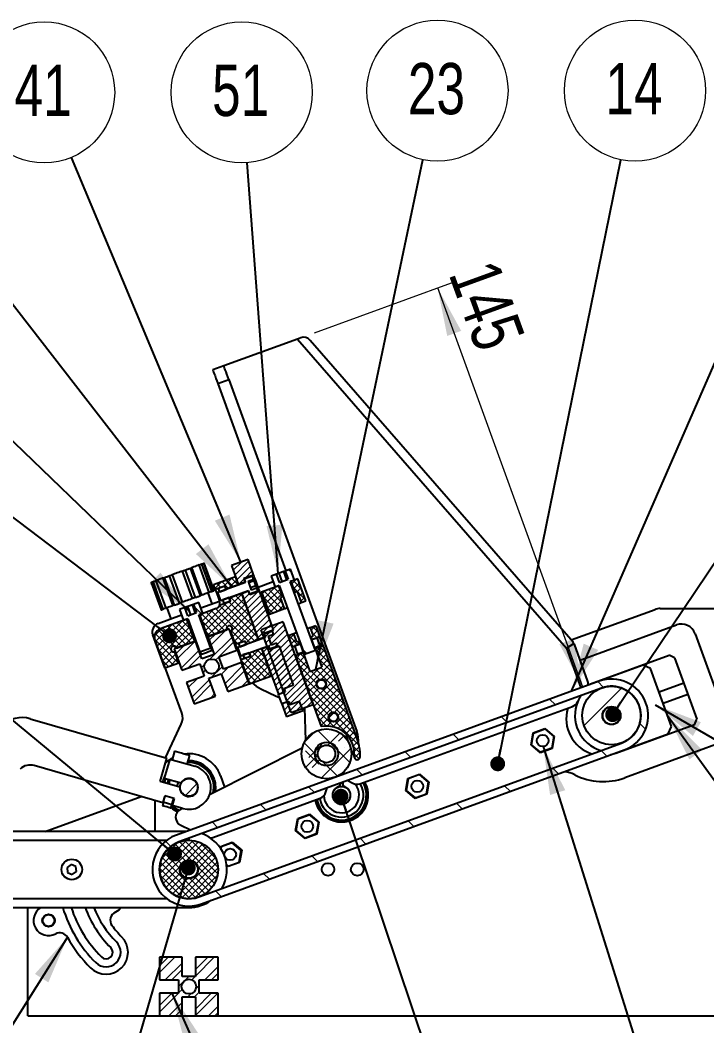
# Model space of a CAD drawing. Header units: millimetres. Extents: x 2 to 418, y 2 to 295.
# Drawn here: x 172.8 to 219.7, y 38.1 to 106.8 of the extents above; entities that cross this region are included whole.
import ezdxf

# ---------------------------------------------------------------- set-up
doc = ezdxf.new("R2010")
doc.units = ezdxf.units.MM
doc.styles.add('SLDTEXTSTYLE0', font='TXT', dxfattribs={"width": 0.75})
doc.dimstyles.new('SLDDIMSTYLE0', dxfattribs={"dimtxt": 0.18, "dimasz": 1.016, "dimexe": 0, "dimexo": 0.0625, "dimgap": 0, "dimtad": 0, "dimtih": 1, "dimtoh": 1, "dimdec": 0, "dimrnd": 1e-09, "dimzin": 0, "dimdsep": 46, "dimtxsty": 'Standard', "dimblk1": 'DOT', "dimblk2": 'DOT', "dimsah": 1, "dimcen": 0.09, "dimadec": 0, "dimazin": 0, "dimtfac": 1.016, "dimtdec": 0, "dimtofl": 0, "dimtmove": 0, "dimatfit": 3, "dimldrblk": 'DOT', "dimfxl": 1, "dimfrac": 2, "dimtolj": 1, "dimtzin": 0, "dimarcsym": 0})
doc.dimstyles.new('SLDDIMSTYLE1', dxfattribs={"dimtxt": 0.18, "dimasz": 3.302, "dimexe": 0, "dimexo": 0.0625, "dimgap": 0, "dimtad": 0, "dimtih": 1, "dimtoh": 1, "dimdec": 0, "dimrnd": 1e-09, "dimzin": 0, "dimdsep": 46, "dimtxsty": 'Standard', "dimsah": 1, "dimcen": 0.09, "dimadec": 0, "dimazin": 0, "dimtfac": 3.302, "dimtdec": 0, "dimtofl": 0, "dimtmove": 0, "dimatfit": 3, "dimfxl": 1, "dimfrac": 2, "dimtolj": 1, "dimtzin": 0, "dimarcsym": 0})
doc.dimstyles.new('SLDDIMSTYLE2', dxfattribs={"dimtxt": 3.5, "dimasz": 3.302, "dimexe": 0, "dimexo": 0.0625, "dimgap": 0.875, "dimtad": 1, "dimlfac": 5, "dimrnd": 1e-09, "dimzin": 12, "dimdsep": 46, "dimtxsty": 'SLDTEXTSTYLE0', "dimsah": 1, "dimcen": 0.09, "dimadec": 0, "dimazin": 3, "dimtfac": 1, "dimtofl": 0, "dimtmove": 0, "dimatfit": 3, "dimfxl": 1, "dimfrac": 2, "dimtolj": 1, "dimtzin": 12, "dimarcsym": 0})

# ---------------------------------------------------------------- blocks, each defined once
blk = doc.blocks.new('_D_6')
at = {"color": 7, "linetype": 'Continuous', "lineweight": 18}
for p, q in [((192.897, 85.466), (202.254, 88.872)), ((211.233, 61.279), (201.314, 88.53))]:
    blk.add_line(p, q, dxfattribs=at)
for points in [[(201.314, 88.53), (201.966, 85.253), (202.921, 85.601)], [(211.233, 61.279), (210.581, 64.555), (209.626, 64.208)]]:
    blk.add_solid(points, dxfattribs=at)
at = {"color": 7, "linetype": 'Continuous', "lineweight": 18, "insert": (205.331, 90.686), "char_height": 3.5, "attachment_point": 1, "rotation": 290, "style": 'SLDTEXTSTYLE0'}
blk.add_mtext('145', dxfattribs=at)
blk = doc.blocks.new('_Dot')
at = {"color": 0, "linetype": 'ByBlock', "lineweight": -2}
blk.add_line((-0.5, 0), (-1, 0), dxfattribs=at)
at = {"color": 0, "linetype": 'ByBlock', "const_width": 0.5}
blk.add_lwpolyline([(-0.25, 0, 1), (0.25, 0, 1)], format="xyb", close=True, dxfattribs=at)
blk = doc.blocks.new('SW_NOTE_57')
at = {"color": 0, "linetype": 'Continuous', "lineweight": 0}
blk.add_circle((0.963, 4.72), 4.817, dxfattribs=at)
at = {"color": 0, "linetype": 'Continuous', "lineweight": 0, "insert": (0.893, 6.608), "char_height": 3.5, "attachment_point": 2, "style": 'SLDTEXTSTYLE0'}
blk.add_mtext('14', dxfattribs=at)
blk = doc.blocks.new('SW_NOTE_60')
at = {"color": 0, "linetype": 'Continuous', "lineweight": 0}
blk.add_circle((0.991, 4.714), 4.817, dxfattribs=at)
at = {"color": 0, "linetype": 'Continuous', "lineweight": 0, "insert": (0.92, 6.602), "char_height": 3.5, "attachment_point": 2, "style": 'SLDTEXTSTYLE0'}
blk.add_mtext('23', dxfattribs=at)
blk = doc.blocks.new('SW_NOTE_61')
at = {"color": 0, "linetype": 'Continuous', "lineweight": 0}
blk.add_circle((-0.363, 4.804), 4.817, dxfattribs=at)
at = {"color": 0, "linetype": 'Continuous', "lineweight": 0, "insert": (-0.434, 6.691), "char_height": 3.5, "attachment_point": 2, "style": 'SLDTEXTSTYLE0'}
blk.add_mtext('51', dxfattribs=at)
blk = doc.blocks.new('SW_NOTE_65')
at = {"color": 0, "linetype": 'Continuous', "lineweight": 0}
blk.add_circle((-1.861, 4.443), 4.817, dxfattribs=at)
at = {"color": 0, "linetype": 'Continuous', "lineweight": 0, "insert": (-1.931, 6.331), "char_height": 3.5, "attachment_point": 2, "style": 'SLDTEXTSTYLE0'}
blk.add_mtext('41', dxfattribs=at)

msp = doc.modelspace()

# ---------------------------------------------------------------- hatches: boundary and pattern name
at = {"linetype": 'Continuous', "lineweight": 18}
h = msp.add_hatch(dxfattribs=at)
h.set_pattern_fill('ANSI31', scale=0.1, style=0)
h.paths.add_polyline_path([(188.361297, 69.981022), (187.233666, 69.570598), (187.695393, 68.302013), (188.16524, 68.473023), (188.079735, 68.707946), (188.73752, 68.94736)], flags=0)
h = msp.add_hatch(dxfattribs=at)
h.set_pattern_fill('ANSI37', scale=0.1, style=0)
h.paths.add_polyline_path([(186.774426, 68.200927), (186.85651, 67.975401), (187.702234, 68.283219), (187.507282, 68.818844), (186.003774, 68.271611), (186.116641, 67.961513)], flags=0)
h = msp.add_hatch(dxfattribs=at)
h.set_pattern_fill('ANSI31', style=0)
h.paths.add_polyline_path([(186.302955, 67.741998), (186.508168, 67.178182), (188.387553, 67.862222), (188.469638, 67.636696), (189.033453, 67.841908), (188.960587, 68.042106), (188.58471, 67.905298), (188.361061, 68.51977), (188.736938, 68.656578), (188.664071, 68.856776), (188.100256, 68.651564), (188.182341, 68.426038)], flags=0)
h = msp.add_hatch(dxfattribs=at)
h.set_pattern_fill('ANSI31', angle=90, style=0)
h.paths.add_polyline_path([(192.207816, 63.506125), (192.95957, 63.779741), (191.249469, 68.478204), (191.531377, 68.58081), (191.257761, 69.332564), (190.899885, 69.202308), (191.105098, 68.638492), (190.505279, 68.420176), (190.300067, 68.983992), (189.942191, 68.853736), (190.215808, 68.101982), (190.497715, 68.204588)], flags=0)
h = msp.add_hatch(dxfattribs=at)
h.set_pattern_fill('ANSI31', angle=90, style=0)
h.paths.add_polyline_path([(186.866771, 67.94721), (186.784686, 68.172736), (186.352428, 68.015407), (186.434512, 67.789881)], flags=0)
h = msp.add_hatch(dxfattribs=at)
h.set_pattern_fill('ANSI37', scale=0.1, style=0)
h.paths.add_polyline_path([(190.743141, 67.442573), (190.469525, 68.194327), (189.276115, 67.759962), (189.823347, 66.256453), (190.857009, 66.632676), (190.583393, 67.38443)], flags=0)
h = msp.add_hatch(dxfattribs=at)
h.set_pattern_fill('ANSI37', scale=0.1, style=0)
h.paths.add_polyline_path([(192.304136, 67.159387), (191.756903, 68.662895), (191.27766, 68.488464), (191.551276, 67.73671), (191.711024, 67.794854), (191.98464, 67.0431)], flags=0)
h = msp.add_hatch(dxfattribs=at)
h.set_pattern_fill('ANSI37', scale=0.1, style=0)
edge = h.paths.add_edge_path(flags=0)
edge.add_line((187.166643, 65.076656), (187.484721, 64.202742))
edge.add_line((187.484721, 64.202742), (188.142506, 64.442156))
edge.add_line((188.142506, 64.442156), (188.224591, 64.21663))
edge.add_line((188.224591, 64.21663), (189.070314, 64.524448))
edge.add_line((189.070314, 64.524448), (187.927967, 67.663022))
edge.add_line((187.927967, 67.663022), (187.082244, 67.355204))
edge.add_line((187.082244, 67.355204), (187.164329, 67.129677))
edge.add_line((187.164329, 67.129677), (186.407995, 66.854395))
edge.add_arc((186.038321, 67.007172), 0.4, 290, 337.5458498, ccw=False)
edge.add_line((186.175129, 66.631295), (185.038101, 66.217451))
edge.add_line((185.038101, 66.217451), (185.585333, 64.713943))
edge.add_line((185.585333, 64.713943), (186.9103, 65.196191))
edge.add_arc((187.098239, 65.264595), 0.2, -70, 200, ccw=False)
h = msp.add_hatch(dxfattribs=at)
h.set_pattern_fill('ANSI31', angle=90, style=0)
h.paths.add_polyline_path([(186.639725, 67.226065), (186.721809, 67.000539), (187.154068, 67.157868), (187.071983, 67.383394)], flags=0)
h = msp.add_hatch(dxfattribs=at)
h.set_pattern_fill('ANSI31', scale=0.1, style=0)
h.paths.add_polyline_path([(187.934807, 67.644228), (189.063474, 64.543242), (189.53332, 64.714252), (189.447815, 64.949175), (190.1056, 65.188589), (189.147944, 67.819729), (188.490159, 67.580315), (188.404654, 67.815238)], flags=0)
h = msp.add_hatch(dxfattribs=at)
h.set_pattern_fill('ANSI31', angle=90, style=0)
h.paths.add_polyline_path([(185.060211, 63.671471), (185.811965, 63.945087), (184.991117, 66.20035), (185.273024, 66.302956), (184.999408, 67.05471), (184.636124, 66.922485), (184.841336, 66.358669), (184.252335, 66.144291), (184.047123, 66.708106), (183.683839, 66.575882), (183.957455, 65.824128), (184.239363, 65.926734)], flags=0)
h = msp.add_hatch(dxfattribs=at)
h.set_pattern_fill('ANSI37', scale=0.1, style=0)
edge = h.paths.add_edge_path(flags=0)
edge.add_line((183.625107, 62.936301), (183.351491, 63.688055))
edge.add_arc((183.283087, 63.875993), 0.2, 20, 290, ccw=False)
edge.add_line((183.471025, 63.944397), (184.73961, 64.406124))
edge.add_line((184.73961, 64.406124), (184.192378, 65.909633))
edge.add_line((184.192378, 65.909633), (182.359977, 65.242693))
edge.add_arc((182.565189, 64.678878), 0.6, 110, 200)
edge.add_line((182.001374, 64.473666), (182.685414, 62.59428))
edge.add_line((182.685414, 62.59428), (183.625107, 62.936301))
h = msp.add_hatch(dxfattribs=at)
h.set_pattern_fill('ANSI32', scale=0.1, style=0)
h.paths.add_polyline_path([(186.135881, 60.657615), (185.691255, 61.879215), (186.536979, 62.187033), (186.981605, 60.965433), (188.438128, 61.495564), (187.907997, 62.952087), (186.686397, 62.507461), (186.378579, 63.353185), (187.600179, 63.797811), (187.070048, 65.254334), (185.613524, 64.724203), (186.05815, 63.502603), (185.212427, 63.194785), (184.767801, 64.416385), (183.311277, 63.886254), (183.841409, 62.42973), (185.063009, 62.874356), (185.370827, 62.028633), (184.149227, 61.584007), (184.679358, 60.127483)], flags=0)
edge = h.paths.add_edge_path(flags=0)
edge.add_arc((185.874703, 62.690909), 0.5, 0, 360)
h = msp.add_hatch(dxfattribs=at)
h.set_pattern_fill('ANSI31', scale=0.1, style=0)
h.paths.add_polyline_path([(189.259392, 65.174485), (191.311512, 59.536329), (192.815021, 60.083561), (190.7629, 65.721717)], flags=0)
h = msp.add_hatch(dxfattribs=at)
h.set_pattern_fill('ANSI37', scale=0.1, style=0)
h.paths.add_polyline_path([(193.257921, 64.714311), (192.984305, 65.466065), (192.608428, 65.329257), (192.81364, 64.765441), (192.653892, 64.707298), (192.722296, 64.519359)], flags=0)
h = msp.add_hatch(dxfattribs=at)
h.set_pattern_fill('ANSI31', style=0)
h.paths.add_polyline_path([(187.671036, 63.983227), (187.876248, 63.419412), (189.755633, 64.103452), (189.837718, 63.877926), (190.401534, 64.083138), (190.328668, 64.283336), (189.952791, 64.146528), (189.729141, 64.761), (190.105018, 64.897808), (190.032152, 65.098006), (189.468336, 64.892794), (189.550421, 64.667268)], flags=0)
h = msp.add_hatch(dxfattribs=at)
h.set_pattern_fill('ANSI37', scale=0.1, style=0)
h.paths.add_polyline_path([(191.686009, 64.355017), (191.480797, 64.918832), (191.10492, 64.782024), (191.378536, 64.03027), (191.914161, 64.225222), (191.845757, 64.41316)], flags=0)
h = msp.add_hatch(dxfattribs=at)
h.set_pattern_fill('ANSI31', style=0)
h.paths.add_polyline_path([(192.899318, 63.945283), (193.282985, 64.084926), (193.077773, 64.648742), (192.694106, 64.509098)], flags=0)
h = msp.add_hatch(dxfattribs=at)
h.set_pattern_fill('ANSI31', angle=90, style=0)
h.paths.add_polyline_path([(188.234852, 64.188439), (188.152055, 64.41592), (187.719797, 64.258591), (187.802593, 64.03111)], flags=0)
h = msp.add_hatch(dxfattribs=at)
h.set_pattern_fill('ANSI37', scale=0.1, style=0)
h.paths.add_polyline_path([(187.874624, 63.131493), (188.466319, 61.505824), (189.969827, 62.053057), (189.296048, 63.904251), (188.450324, 63.596433), (188.532409, 63.370907)], flags=0)
h = msp.add_hatch(dxfattribs=at)
h.set_pattern_fill('ANSI31', scale=0.1, style=0)
h.paths.add_polyline_path([(189.858239, 63.821544), (189.772734, 64.056467), (189.302888, 63.885457), (190.431555, 60.784472), (190.901401, 60.955482), (190.815896, 61.190405), (191.473681, 61.429819), (190.516024, 64.060958)], flags=0)
h = msp.add_hatch(dxfattribs=at)
h.set_pattern_fill('ANSI31', style=0)
h.paths.add_polyline_path([(191.942352, 64.235482), (191.558684, 64.095839), (191.763896, 63.532023), (192.147564, 63.671667)], flags=0)
h = msp.add_hatch(dxfattribs=at)
h.set_pattern_fill('ANSI37', scale=0.1, style=0)
edge = h.paths.add_edge_path(flags=0)
edge.add_arc((195.812791, 56.517642), 0.2, 174.62306647, 354.62306647)
edge.add_arc((193.722032, 56.714427), 2.3, 354.62306647, 380)
edge.add_line((195.883325, 57.501074), (193.483655, 64.094113))
edge.add_line((193.483655, 64.094113), (192.94803, 63.899162))
edge.add_line((192.94803, 63.899162), (193.406337, 62.639974))
edge.add_line((193.406337, 62.639974), (192.598201, 62.345837))
edge.add_line((192.598201, 62.345837), (192.139894, 63.605025))
edge.add_line((192.139894, 63.605025), (191.604269, 63.410073))
edge.add_line((191.604269, 63.410073), (193.362253, 58.580053))
edge.add_arc((193.722032, 56.714427), 1.9, -5.37693353, 100.91527971, ccw=False)
edge = h.paths.add_edge_path(flags=0)
edge.add_arc((193.370075, 61.481543), 0.33, 0, 360)
edge = h.paths.add_edge_path(flags=0)
edge.add_arc((194.190923, 59.226281), 0.33, 0, 360)
h = msp.add_hatch(dxfattribs=at)
h.set_pattern_fill('ANSI31', angle=90, style=0)
h.paths.add_polyline_path([(188.007805, 63.467295), (188.090601, 63.239814), (188.52286, 63.397143), (188.440064, 63.624624)], flags=0)
h = msp.add_hatch(dxfattribs=at)
h.set_pattern_fill('ANSI31', angle=90, style=0)
edge = h.paths.add_edge_path(flags=0)
edge.add_line((212.332999, 61.679163), (183.468635, 51.173394))
edge.add_arc((184.323685, 48.824162), 2.5, 110, 290)
edge.add_line((185.178736, 46.474931), (214.0431, 56.9807))
edge.add_arc((213.188049, 59.329932), 2.5, 290, 470)
edge = h.paths.add_edge_path(flags=0)
edge.add_arc((184.323685, 48.824162), 2, 110, 290, ccw=False)
edge.add_line((183.639645, 50.703548), (212.504009, 61.209317))
edge.add_arc((213.188049, 59.329932), 2, -70, 110, ccw=False)
edge.add_line((213.87209, 57.450547), (185.007725, 46.944777))
h = msp.add_hatch(dxfattribs=at)
h.set_pattern_fill('ANSI31', style=0)
edge = h.paths.add_edge_path(flags=0)
edge.add_arc((193.370075, 61.481543), 0.3, 0, 360)
h = msp.add_hatch(dxfattribs=at)
h.set_pattern_fill('ANSI31', style=0)
edge = h.paths.add_edge_path(flags=0)
edge.add_arc((213.188049, 59.329932), 2, 0, 360)
edge = h.paths.add_edge_path(flags=0)
edge.add_arc((213.188049, 59.329932), 0.62, 0, 360)
h = msp.add_hatch(dxfattribs=at)
h.set_pattern_fill('ANSI31', scale=0.1, style=0)
h.paths.add_polyline_path([(191.140815, 60.297697), (190.670969, 60.126687), (190.995888, 59.233979), (192.123519, 59.644403), (191.884105, 60.302188), (191.22632, 60.062774)], flags=0)
h = msp.add_hatch(dxfattribs=at)
h.set_pattern_fill('ANSI31', style=0)
edge = h.paths.add_edge_path(flags=0)
edge.add_arc((213.188049, 59.329932), 0.6, 0, 360)
h = msp.add_hatch(dxfattribs=at)
h.set_pattern_fill('ANSI31', style=0)
edge = h.paths.add_edge_path(flags=0)
edge.add_arc((194.190923, 59.226281), 0.3, 0, 360)
h = msp.add_hatch(dxfattribs=at)
h.set_pattern_fill('DIN 128 Thermoplast', scale=0.1, style=0, pattern_type=2)
h.set_pattern_definition([(45, (0, 0), (-0.898026, 0.8980256), []), (45, (0.5613, 0.1123), (-1.79605, 1.79605), [1.27, -1.27]), (45, (0.3368, 0.7858), (-1.79605, 1.79605), [1.27, -1.27]), (135, (0, 0), (-0.898026, -0.898025), []), (135, (1.0103, 0.3368), (-1.796052, -1.79605), [1.27, -1.27]), (135, (1.6838, 0.5613), (-1.796052, -1.79605), [1.27, -1.27])])
edge = h.paths.add_edge_path(flags=0)
edge.add_arc((193.722032, 56.714427), 1.7, 0, 360)
edge = h.paths.add_edge_path(flags=0)
edge.add_arc((193.722032, 56.714427), 0.6, 0, 360)
h = msp.add_hatch(dxfattribs=at)
h.set_pattern_fill('ANSI31', style=0)
edge = h.paths.add_edge_path(flags=0)
edge.add_arc((193.722032, 56.714427), 0.8, 0, 360)
h = msp.add_hatch(dxfattribs=at)
h.set_pattern_fill('ANSI31', style=0)
edge = h.paths.add_edge_path(flags=0)
edge.add_arc((184.323685, 54.424162), 0.6, 0, 360)
h = msp.add_hatch(dxfattribs=at)
h.set_pattern_fill('ANSI31', style=0)
edge = h.paths.add_edge_path(flags=0)
edge.add_arc((194.748092, 53.89535), 0.6, 0, 360)
h = msp.add_hatch(dxfattribs=at)
h.set_pattern_fill('ANSI37', scale=0.1, style=0)
edge = h.paths.add_edge_path(flags=0)
edge.add_arc((184.323685, 48.824162), 2, 0, 360)
edge = h.paths.add_edge_path(flags=0)
edge.add_arc((184.323685, 48.824162), 0.63, 0, 360)
h = msp.add_hatch(dxfattribs=at)
h.set_pattern_fill('ANSI31', style=0)
edge = h.paths.add_edge_path(flags=0)
edge.add_arc((184.323685, 48.824162), 0.6, 0, 360)
h = msp.add_hatch(dxfattribs=at)
h.set_pattern_fill('ANSI32', scale=0.1, style=0)
h.paths.add_polyline_path([(183.873685, 38.824162), (183.873685, 40.124162), (184.773685, 40.124162), (184.773685, 38.824162), (186.323685, 38.824162), (186.323685, 40.374162), (185.023685, 40.374162), (185.023685, 41.274162), (186.323685, 41.274162), (186.323685, 42.824162), (184.773685, 42.824162), (184.773685, 41.524162), (183.873685, 41.524162), (183.873685, 42.824162), (182.323685, 42.824162), (182.323685, 41.274162), (183.623685, 41.274162), (183.623685, 40.374162), (182.323685, 40.374162), (182.323685, 38.824162)], flags=0)
edge = h.paths.add_edge_path(flags=0)
edge.add_arc((184.323685, 40.824162), 0.5, 0, 360)

# ---------------------------------------------------------------- linework, layer by layer
at = {"color": 7, "linetype": 'Continuous', "lineweight": 25}
for p, q in [((191.739998, 85.045079), (186.705923, 83.212827)), ((191.95685, 85.124008), (191.739998, 85.045079)), ((191.739998, 85.045079), (210.107817, 63.94324)), ((210.560383, 64.337171), (192.61463, 84.954123)), ((186.705923, 83.212827), (185.954169, 82.939209)), ((186.296189, 81.999518), (187.047943, 82.273133)), ((186.296189, 81.999518), (190.947663, 69.219698)), ((187.047943, 82.273133), (195.793936, 58.243715)), ((185.110305, 67.520745), (184.426265, 69.40013)), ((185.210514, 67.557217), (184.526474, 69.436602)), ((185.703379, 67.736606), (185.019339, 69.615991)), ((185.193072, 69.679224), (185.877112, 67.799839)), ((186.028602, 67.854976), (185.344562, 69.734363)), ((186.036981, 67.858027), (185.352941, 69.737412)), ((186.046684, 67.861558), (185.362644, 69.740943)), ((188.361297, 69.981022), (187.233666, 69.570598)), ((187.233666, 69.570598), (187.695393, 68.302013)), ((188.737519, 68.94736), (188.361297, 69.981022)), ((182.54158, 68.714159), (183.22562, 66.834774)), ((182.638469, 68.749424), (183.322509, 66.870039)), ((183.678098, 66.999463), (182.994058, 68.878848)), ((183.186309, 68.948823), (183.870349, 67.069436)), ((184.560551, 67.32065), (183.87651, 69.200036)), ((184.067705, 69.269624), (184.751746, 67.390239)), ((186.003774, 68.271611), (187.507283, 68.818843)), ((187.702234, 68.283219), (187.507283, 68.818843)), ((188.079735, 68.707946), (188.737519, 68.94736)), ((188.079735, 68.707946), (188.16524, 68.473023)), ((188.664072, 68.856777), (188.100256, 68.651564)), ((188.736937, 68.656578), (188.664072, 68.856777)), ((190.300067, 68.983993), (189.942191, 68.853736)), ((189.942191, 68.853736), (190.215808, 68.101982)), ((190.488897, 69.05272), (190.300067, 68.983993)), ((190.505279, 68.420176), (190.300067, 68.983993)), ((190.809424, 69.169382), (190.488897, 69.05272)), ((190.694109, 68.488904), (190.488897, 69.05272)), ((190.899886, 69.202308), (190.809424, 69.169382)), ((191.014636, 68.605567), (190.809424, 69.169382)), ((191.257761, 69.332563), (190.899886, 69.202308)), ((190.899886, 69.202308), (191.105098, 68.638493)), ((191.531378, 68.58081), (191.257761, 69.332563)), ((181.735288, 68.420694), (182.419328, 66.541309)), ((181.742589, 68.423351), (182.426629, 66.543966)), ((182.570949, 66.596494), (181.886908, 68.475879)), ((182.058665, 68.538394), (182.742706, 66.659009)), ((186.116641, 67.961512), (186.003774, 68.271611)), ((186.116641, 67.961512), (186.774426, 68.200928)), ((188.182341, 68.426038), (186.302955, 67.741997)), ((186.784686, 68.172736), (186.352428, 68.015407)), ((186.434513, 67.789881), (186.352428, 68.015407)), ((186.85651, 67.9754), (186.774426, 68.200928)), ((186.866771, 67.94721), (186.784686, 68.172736)), ((186.85651, 67.9754), (187.702234, 68.283219)), ((187.695393, 68.302013), (188.16524, 68.473023)), ((188.182341, 68.426038), (188.100256, 68.651564)), ((188.361061, 68.519771), (188.736937, 68.656578)), ((188.361061, 68.519771), (188.58471, 67.905299)), ((188.402291, 68.406489), (188.778168, 68.543298)), ((188.519992, 68.08311), (188.895869, 68.219918)), ((188.960587, 68.042107), (188.58471, 67.905299)), ((188.778168, 68.543298), (188.736937, 68.656578)), ((188.895869, 68.219918), (188.778168, 68.543298)), ((188.960587, 68.042107), (188.895869, 68.219918)), ((189.033453, 67.841908), (188.960587, 68.042107)), ((189.045338, 68.101637), (190.078999, 68.477858)), ((190.469525, 68.194328), (189.276115, 67.759962)), ((190.497715, 68.204587), (190.215808, 68.101982)), ((190.74314, 67.442573), (190.469525, 68.194328)), ((190.497715, 68.204587), (192.207816, 63.506125)), ((190.505279, 68.420176), (191.105098, 68.638493)), ((191.531378, 68.58081), (191.249469, 68.478204)), ((192.95957, 63.779741), (191.249469, 68.478204)), ((191.756904, 68.662895), (191.27766, 68.488465)), ((191.27766, 68.488465), (191.551277, 67.73671)), ((192.304135, 67.159387), (191.756904, 68.662895)), ((185.916161, 66.96271), (185.642545, 67.714464)), ((186.036981, 67.858027), (186.028602, 67.854976)), ((186.116641, 67.961512), (186.311592, 67.425888)), ((186.508167, 67.178182), (186.302955, 67.741997)), ((186.405561, 67.46009), (186.311592, 67.425888)), ((186.311592, 67.425888), (186.414198, 67.143981)), ((186.434513, 67.789881), (186.866771, 67.94721)), ((186.508167, 67.178182), (188.387553, 67.862223)), ((187.071983, 67.383395), (186.639725, 67.226065)), ((187.154068, 67.157869), (187.071983, 67.383395)), ((187.927967, 67.663021), (187.082244, 67.355203)), ((187.164329, 67.129677), (187.082244, 67.355203)), ((189.070314, 64.524449), (187.927967, 67.663021)), ((188.404654, 67.815238), (187.934808, 67.644228)), ((187.934808, 67.644228), (189.063474, 64.543242)), ((188.469637, 67.636697), (188.387553, 67.862223)), ((188.404654, 67.815238), (188.490159, 67.580315)), ((188.469637, 67.636697), (189.033453, 67.841908)), ((189.147944, 67.819729), (188.490159, 67.580315)), ((190.1056, 65.188589), (189.147944, 67.819729)), ((189.182146, 67.725759), (189.276115, 67.759962)), ((189.276115, 67.759962), (189.823347, 66.256453)), ((190.74314, 67.442573), (190.583393, 67.384429)), ((190.857009, 66.632676), (190.583393, 67.384429)), ((190.771331, 67.452834), (190.74314, 67.442573)), ((191.551277, 67.73671), (191.523086, 67.726449)), ((191.711024, 67.794853), (191.551277, 67.73671)), ((191.711024, 67.794853), (191.98464, 67.0431)), ((182.823467, 66.688403), (183.097083, 65.936648)), ((184.047123, 66.708107), (183.683839, 66.575881)), ((184.247454, 66.781021), (184.047123, 66.708107)), ((184.252335, 66.14429), (184.047123, 66.708107)), ((184.564392, 66.896377), (184.247454, 66.781021)), ((184.452666, 66.217205), (184.247454, 66.781021)), ((184.636124, 66.922485), (184.564392, 66.896377)), ((184.769605, 66.332562), (184.564392, 66.896377)), ((184.999408, 67.054709), (184.636124, 66.922485)), ((184.636124, 66.922485), (184.841336, 66.35867)), ((185.273024, 66.302956), (184.999408, 67.054709)), ((186.175129, 66.631294), (185.038101, 66.21745)), ((185.136216, 66.678832), (186.414198, 67.143981)), ((187.164329, 67.129677), (186.407996, 66.854395)), ((186.721809, 67.000539), (186.639725, 67.226065)), ((186.721809, 67.000539), (187.154068, 67.157869)), ((189.823347, 66.256453), (190.857009, 66.632676)), ((191.98464, 67.0431), (192.304135, 67.159387)), ((216.500013, 66.640341), (222.157629, 66.640341)), ((182.213772, 65.61515), (183.820647, 66.200004)), ((183.683839, 66.575881), (183.957455, 65.824127)), ((184.252335, 66.14429), (184.841336, 66.35867)), ((185.273024, 66.302956), (184.991117, 66.20035)), ((185.811965, 63.945087), (184.991117, 66.20035)), ((185.038101, 66.21745), (185.585333, 64.713943)), ((189.729378, 66.222252), (189.823347, 66.256453)), ((210.424544, 64.49323), (216.157992, 66.580033)), ((184.192378, 65.909633), (182.359977, 65.242694)), ((184.239363, 65.926733), (183.957455, 65.824127)), ((184.73961, 64.406125), (184.192378, 65.909633)), ((184.239363, 65.926733), (185.060211, 63.671471)), ((187.070048, 65.254335), (185.613524, 64.724204)), ((187.600179, 63.79781), (187.070048, 65.254335)), ((190.762899, 65.721717), (189.259392, 65.174485)), ((192.81502, 60.083561), (190.762899, 65.721717)), ((192.984305, 65.466065), (192.608428, 65.329256)), ((192.608428, 65.329256), (192.81364, 64.765441)), ((192.984305, 65.466065), (193.257921, 64.714311)), ((211.152782, 63.165119), (217.621626, 65.519586)), ((182.676017, 62.590861), (181.855169, 64.846122)), ((185.90856, 63.767409), (185.56654, 64.707101)), ((185.585333, 64.713943), (186.9103, 65.19619)), ((185.613524, 64.724204), (186.05815, 63.502603)), ((187.166643, 65.076656), (187.484721, 64.202742)), ((189.550421, 64.667268), (187.671036, 63.983227)), ((189.063474, 64.543242), (189.53332, 64.714253)), ((191.311512, 59.536329), (189.259392, 65.174485)), ((189.447815, 64.949175), (190.1056, 65.188589)), ((189.447815, 64.949175), (189.53332, 64.714253)), ((190.032152, 65.098007), (189.468336, 64.892794)), ((189.550421, 64.667268), (189.468336, 64.892794)), ((189.729141, 64.760999), (190.105018, 64.897808)), ((189.729141, 64.760999), (189.952791, 64.146527)), ((190.105018, 64.897808), (190.032152, 65.098007)), ((191.480797, 64.918832), (191.10492, 64.782025)), ((191.10492, 64.782025), (191.378536, 64.03027)), ((191.686009, 64.355017), (191.480797, 64.918832)), ((192.653892, 64.707298), (192.625702, 64.697037)), ((192.653892, 64.707298), (192.81364, 64.765441)), ((192.653892, 64.707298), (192.722296, 64.519359)), ((193.077773, 64.648743), (192.694106, 64.509098)), ((192.722296, 64.519359), (193.257921, 64.714311)), ((193.282985, 64.084926), (193.077773, 64.648743)), ((193.483655, 64.094114), (193.257921, 64.714311)), ((218.903338, 64.921914), (221.16067, 58.719942)), ((182.001374, 64.473666), (182.685414, 62.594281)), ((184.767801, 64.416384), (183.311277, 63.886253)), ((183.311277, 63.886253), (183.841409, 62.42973)), ((183.471025, 63.944397), (184.73961, 64.406125)), ((185.212427, 63.194784), (184.767801, 64.416384)), ((185.811965, 63.945087), (185.060211, 63.671471)), ((187.484721, 64.202742), (188.142506, 64.442156)), ((187.484721, 64.202742), (187.679673, 63.667118)), ((187.876248, 63.419412), (187.671036, 63.983227)), ((188.152055, 64.415919), (187.719797, 64.25859)), ((187.719797, 64.25859), (187.802593, 64.03111)), ((187.802593, 64.03111), (188.234851, 64.18844)), ((187.876248, 63.419412), (189.755633, 64.103452)), ((188.224591, 64.21663), (188.142506, 64.442156)), ((188.152055, 64.415919), (188.234851, 64.18844)), ((188.224591, 64.21663), (189.070314, 64.524449)), ((189.296048, 63.904251), (188.450324, 63.596433)), ((189.969827, 62.053057), (189.296048, 63.904251)), ((189.772734, 64.056468), (189.302888, 63.885457)), ((189.302888, 63.885457), (190.431555, 60.784471)), ((189.837718, 63.877926), (189.755633, 64.103452)), ((189.772734, 64.056468), (189.858239, 63.821545)), ((189.837718, 63.877926), (190.401534, 64.083138)), ((190.516024, 64.060959), (189.858239, 63.821545)), ((190.328668, 64.283336), (189.952791, 64.146527)), ((190.401534, 64.083138), (190.328668, 64.283336)), ((191.47368, 61.429819), (190.516024, 64.060959)), ((191.378536, 64.03027), (191.914161, 64.225222)), ((191.942352, 64.235483), (191.558684, 64.095839)), ((191.763896, 63.532023), (191.558684, 64.095839)), ((191.686009, 64.355017), (191.845757, 64.41316)), ((191.873948, 64.423421), (191.845757, 64.41316)), ((191.914161, 64.225222), (191.845757, 64.41316)), ((192.147564, 63.671667), (191.942352, 64.235483)), ((192.694106, 64.509098), (192.899318, 63.945283)), ((193.282985, 64.084926), (192.899318, 63.945283)), ((192.948029, 63.899162), (192.919839, 63.888901)), ((193.483655, 64.094114), (192.948029, 63.899162)), ((192.948029, 63.899162), (193.406337, 62.639974)), ((193.483655, 64.094114), (195.883325, 57.501074)), ((210.107817, 63.94324), (210.624694, 64.247933)), ((210.107817, 63.94324), (211.095773, 61.22885)), ((211.554756, 61.722086), (210.671632, 64.148452)), ((183.625107, 62.936301), (183.351491, 63.688054)), ((185.088402, 63.681732), (185.156806, 63.493794)), ((186.05815, 63.502603), (185.212427, 63.194784)), ((186.378579, 63.353185), (187.600179, 63.79781)), ((186.686397, 62.507461), (186.378579, 63.353185)), ((187.773642, 63.701319), (187.679673, 63.667118)), ((187.679673, 63.667118), (187.874624, 63.131493)), ((188.532409, 63.370907), (187.874624, 63.131493)), ((188.440064, 63.624625), (188.007805, 63.467295)), ((188.007805, 63.467295), (188.090601, 63.239814)), ((188.090601, 63.239814), (188.52286, 63.397143)), ((188.090601, 63.239814), (188.098513, 63.218076)), ((188.530772, 63.375406), (188.098513, 63.218076)), ((188.440064, 63.624625), (188.52286, 63.397143)), ((188.532409, 63.370907), (188.450324, 63.596433)), ((192.139894, 63.605025), (191.60427, 63.410073)), ((191.60427, 63.410073), (193.362253, 58.580053)), ((192.147564, 63.671667), (191.763896, 63.532023)), ((192.168085, 63.615286), (192.139894, 63.605025)), ((192.598201, 62.345837), (192.139894, 63.605025)), ((192.95957, 63.779741), (192.207816, 63.506125)), ((211.758156, 61.501863), (217.114406, 63.451378)), ((217.498918, 63.272076), (217.114406, 63.451378)), ((217.498918, 63.272076), (219.024329, 59.081047)), ((182.685414, 62.594281), (182.676017, 62.590861)), ((182.685414, 62.594281), (183.625107, 62.936301)), ((183.838406, 59.514174), (182.713605, 62.604542)), ((183.841409, 62.42973), (185.063009, 62.874357)), ((185.063009, 62.874357), (185.370827, 62.028633)), ((187.907997, 62.952087), (186.686397, 62.507461)), ((187.874624, 63.131493), (188.466319, 61.505824)), ((188.438128, 61.495564), (187.907997, 62.952087)), ((192.598201, 62.345837), (193.406337, 62.639974)), ((211.044486, 63.124042), (211.152782, 63.165119)), ((215.340014, 62.773628), (212.332999, 61.679163)), ((215.8527, 62.534558), (215.340014, 62.773628)), ((217.289184, 58.587849), (215.8527, 62.534558)), ((185.370827, 62.028633), (184.149227, 61.584007)), ((185.691255, 61.879214), (186.536979, 62.187033)), ((186.135882, 60.657615), (185.691255, 61.879214)), ((186.536979, 62.187033), (186.981605, 60.965433)), ((188.466319, 61.505824), (189.969827, 62.053057)), ((212.332999, 61.679163), (183.468635, 51.173394)), ((212.50401, 61.209317), (183.639645, 50.703548)), ((184.149227, 61.584007), (184.679358, 60.127483)), ((186.981605, 60.965433), (188.438128, 61.495564)), ((189.226526, 61.159136), (190.288332, 60.664008)), ((190.815896, 61.190405), (191.47368, 61.429819)), ((190.815896, 61.190405), (190.901401, 60.955482)), ((211.584823, 61.431412), (211.758156, 61.501863)), ((218.124815, 61.552439), (216.434135, 60.937082)), ((184.679358, 60.127483), (186.135882, 60.657615)), ((190.431555, 60.784471), (190.901401, 60.955482)), ((216.70775, 60.185327), (218.398433, 60.800685)), ((191.140815, 60.297697), (190.670969, 60.126686)), ((190.670969, 60.126686), (190.995888, 59.233979)), ((191.140815, 60.297697), (191.22632, 60.062774)), ((191.884104, 60.302188), (191.22632, 60.062774)), ((191.311512, 59.536329), (192.81502, 60.083561)), ((192.123519, 59.644403), (191.884104, 60.302188)), ((192.221047, 59.867372), (192.292083, 57.633801)), ((196.00073, 54.670526), (210.53219, 59.959545)), ((173.490239, 59.119007), (182.826592, 56.418649)), ((192.123519, 59.644403), (190.995888, 59.233979)), ((218.845026, 58.696533), (219.024329, 59.081047)), ((182.731003, 56.446296), (183.805021, 58.749536)), ((207.843098, 58.161378), (208.635193, 58.449678)), ((207.869634, 58.139111), (208.629179, 58.415563)), ((208.629179, 58.415563), (209.248366, 57.896004)), ((208.635193, 58.449678), (209.280917, 57.907852)), ((218.845026, 58.696533), (213.48878, 56.747019)), ((217.050116, 58.075165), (217.289184, 58.587849)), ((195.090669, 57.722809), (195.080491, 58.042805)), ((195.086693, 57.847804), (195.182569, 57.584388)), ((207.696724, 57.331253), (207.843098, 58.161378)), ((207.729276, 57.343101), (207.869634, 58.139111)), ((209.248366, 57.896004), (209.108007, 57.099993)), ((209.280917, 57.907852), (209.134543, 57.077726)), ((214.0431, 56.9807), (217.050116, 58.075165)), ((185.007725, 46.944777), (213.872089, 57.450547)), ((192.068536, 57.109337), (185.737827, 53.92396)), ((208.342447, 56.789427), (207.696724, 57.331253)), ((208.348462, 56.823542), (207.729276, 57.343101)), ((209.134543, 57.077726), (208.342447, 56.789427)), ((209.108007, 57.099993), (208.348462, 56.823542)), ((220.562999, 57.438229), (214.094155, 55.083762)), ((182.368152, 54.833614), (182.826592, 56.418649)), ((183.018717, 56.36308), (182.64363, 55.066234)), ((183.018717, 56.36308), (184.740449, 55.865103)), ((183.339123, 56.895001), (183.172417, 56.318625)), ((184.209894, 56.018555), (184.3766, 56.594931)), ((185.178736, 46.474931), (214.0431, 56.9807)), ((195.400068, 56.986814), (195.530732, 56.627816)), ((195.621274, 56.660771), (195.530732, 56.627816)), ((213.48878, 56.747019), (213.113486, 56.642349)), ((182.541496, 53.378145), (173.765947, 55.916303)), ((182.64363, 55.066234), (183.787467, 54.735401)), ((183.02788, 54.955097), (182.944527, 54.666909)), ((186.484978, 55.210809), (186.765203, 54.440897)), ((199.130486, 54.213397), (199.27686, 55.043523)), ((199.303396, 55.021256), (199.163038, 54.225245)), ((199.27686, 55.043523), (200.068957, 55.331822)), ((200.062941, 55.297707), (199.303396, 55.021256)), ((200.682128, 54.778148), (200.062941, 55.297707)), ((200.068957, 55.331822), (200.714679, 54.789996)), ((183.704114, 54.447213), (182.368152, 54.833614)), ((183.520903, 54.500203), (183.604256, 54.788391)), ((194.648092, 54.507232), (194.648092, 54.710295)), ((194.848092, 54.783089), (194.848092, 54.507232)), ((196.46773, 54.521247), (196.341859, 54.794687)), ((200.541769, 53.982138), (200.682128, 54.778148)), ((200.714679, 54.789996), (200.568305, 53.959871)), ((174.517578, 51.424162), (181.061883, 53.806095)), ((182.680417, 53.858459), (182.541496, 53.378145)), ((182.569248, 53.411758), (182.697055, 53.853646)), ((183.312682, 53.675589), (182.680417, 53.858459)), ((183.168235, 53.238513), (183.296043, 53.680401)), ((183.312682, 53.675589), (183.17376, 53.195275)), ((185.953484, 51.013627), (193.290242, 53.683989)), ((199.776209, 53.671571), (199.130486, 54.213397)), ((199.163038, 54.225245), (199.782224, 53.705686)), ((200.568305, 53.959871), (199.776209, 53.671571)), ((199.782224, 53.705686), (200.541769, 53.982138)), ((182.023685, 51.424162), (182.023685, 53.527912)), ((182.580554, 53.408488), (182.513871, 53.177938)), ((182.569248, 53.411758), (182.552609, 53.416571)), ((183.168235, 53.238513), (182.569248, 53.411758)), ((183.090247, 53.011232), (183.15693, 53.241783)), ((183.184874, 53.2337), (183.168235, 53.238513)), ((183.906921, 52.983223), (183.17376, 53.195275)), ((183.88232, 52.990338), (183.748566, 52.923038)), ((191.612945, 51.477236), (191.759319, 52.307361)), ((191.645497, 51.489084), (191.785855, 52.285095)), ((191.759319, 52.307361), (192.551415, 52.595661)), ((191.785855, 52.285095), (192.5454, 52.561546)), ((192.5454, 52.561546), (193.164587, 52.041987)), ((192.551415, 52.595661), (193.197138, 52.053835)), ((183.764678, 51.843276), (184.441718, 51.527567)), ((193.164587, 52.041987), (193.024228, 51.245977)), ((193.197138, 52.053835), (193.050765, 51.22371)), ((184.157615, 51.424162), (160.60687, 51.424162)), ((160.60687, 50.824162), (182.823685, 50.824162)), ((183.971031, 50.824162), (184.323685, 50.824162)), ((192.258668, 50.93541), (191.612945, 51.477236)), ((192.264684, 50.969525), (191.645497, 51.489084)), ((193.050765, 51.22371), (192.258668, 50.93541)), ((193.024228, 51.245977), (192.264684, 50.969525)), ((186.477406, 50.280695), (186.49704, 50.392049)), ((186.49704, 50.392049), (187.289137, 50.680348)), ((186.523577, 50.369782), (186.501478, 50.244451)), ((187.283121, 50.646234), (186.523577, 50.369782)), ((187.902307, 50.126674), (187.283121, 50.646234)), ((187.289137, 50.680348), (187.934859, 50.138522)), ((187.934859, 50.138522), (187.788486, 49.308397)), ((187.761949, 49.330664), (187.902307, 50.126674)), ((176.289186, 49.16885), (176.007928, 48.96663)), ((176.007928, 48.96663), (176.042426, 48.621942)), ((176.604945, 49.026383), (176.289186, 49.16885)), ((176.639443, 48.681695), (176.604945, 49.026383)), ((186.904915, 49.136016), (187.002405, 49.054212)), ((186.996389, 49.020097), (186.909772, 49.092778)), ((187.788486, 49.308397), (186.996389, 49.020097)), ((187.002405, 49.054212), (187.761949, 49.330664)), ((176.042426, 48.621942), (176.358184, 48.479474)), ((176.358184, 48.479474), (176.639443, 48.681695)), ((182.823685, 46.824162), (160.60687, 46.824162)), ((160.60687, 46.224162), (184.323685, 46.224162)), ((173.323685, 38.824162), (173.323685, 46.224162)), ((182.323685, 42.824163), (182.323685, 41.274163)), ((183.873685, 42.824163), (182.323685, 42.824163)), ((183.873685, 41.524162), (183.873685, 42.824163)), ((184.773685, 42.824163), (184.773685, 41.524162)), ((186.323685, 42.824163), (184.773685, 42.824163)), ((186.323685, 41.274163), (186.323685, 42.824163)), ((182.323685, 41.274163), (183.623685, 41.274163)), ((183.623685, 41.274163), (183.623685, 40.374162)), ((184.773685, 41.524162), (183.873685, 41.524162)), ((185.023685, 41.274163), (186.323685, 41.274163)), ((185.023685, 40.374162), (185.023685, 41.274163)), ((182.323685, 40.374162), (182.323685, 38.824162)), ((183.623685, 40.374162), (182.323685, 40.374162)), ((183.873685, 40.124163), (184.773685, 40.124163)), ((183.873685, 38.824162), (183.873685, 40.124163)), ((184.773685, 40.124163), (184.773685, 38.824162)), ((186.323685, 40.374162), (185.023685, 40.374162)), ((186.323685, 38.824162), (186.323685, 40.374162)), ((173.323685, 38.824162), (182.323685, 38.824162)), ((182.323685, 38.824162), (183.873685, 38.824162)), ((183.873685, 38.824162), (184.773685, 38.824162)), ((184.773685, 38.824162), (186.323685, 38.824162)), ((186.323685, 38.824162), (226.323684, 38.824162))]:
    msp.add_line(p, q, dxfattribs=at)
at = {"color": 8, "linetype": 'Continuous', "lineweight": 25}
for p, q in [((184.323685, 50.952518), (184.323685, 50.824162)), ((184.323685, 46.224162), (184.323685, 46.324162))]:
    msp.add_line(p, q, dxfattribs=at)
at = {"color": 7, "linetype": 'Continuous', "lineweight": 25, "flags": 128}
for points in [[(187.047943, 82.273133), (186.981218, 82.456459), (186.917057, 82.632736), (186.857927, 82.795198), (186.806098, 82.937596), (186.763563, 83.05446), (186.731957, 83.141295), (186.712494, 83.19477), (186.705923, 83.212827)], [(185.954169, 82.939209), (185.96074, 82.921154), (185.980203, 82.86768), (186.011809, 82.780842), (186.054344, 82.663981), (186.106172, 82.521583), (186.165303, 82.359121), (186.229464, 82.182841), (186.296189, 81.999518)], [(184.067705, 69.269624), (184.114048, 69.286492), (184.160016, 69.303223), (184.205578, 69.319807), (184.250705, 69.336231), (184.295367, 69.352486), (184.339534, 69.368562), (184.383176, 69.384446), (184.426265, 69.40013)], [(184.426265, 69.40013), (184.448498, 69.408221), (184.4686, 69.415538), (184.48618, 69.421936), (184.500899, 69.427295), (184.512471, 69.431506), (184.520672, 69.43449), (184.525342, 69.436191), (184.526474, 69.436602)], [(185.019339, 69.615991), (184.922745, 69.580833), (184.829258, 69.546806), (184.74284, 69.515353), (184.667154, 69.487805), (184.605408, 69.465333), (184.560219, 69.448885), (184.533503, 69.43916), (184.526474, 69.436602)], [(185.019339, 69.615991), (185.045498, 69.625511), (185.071332, 69.634914), (185.096338, 69.644016), (185.120032, 69.65264), (185.141956, 69.66062), (185.161684, 69.667799), (185.178833, 69.674041), (185.193072, 69.679224)], [(185.193072, 69.679224), (185.215972, 69.68756), (185.237767, 69.695492), (185.258441, 69.703017), (185.277982, 69.710129), (185.296377, 69.716824), (185.313613, 69.723098), (185.329678, 69.728945), (185.344562, 69.734363)], [(185.344562, 69.734363), (185.350529, 69.736534), (185.352899, 69.737397), (185.352941, 69.737412)], [(185.352941, 69.737412), (185.355444, 69.738324), (185.360848, 69.740289), (185.362644, 69.740943)], [(182.54158, 68.714159), (182.536638, 68.712362), (182.511794, 68.703319), (182.468332, 68.6875), (182.408094, 68.665576), (182.333632, 68.638473), (182.248105, 68.607343), (182.155135, 68.573506), (182.058665, 68.538394)], [(182.54158, 68.714159), (182.542335, 68.714435), (182.546488, 68.715946), (182.554188, 68.718749), (182.565286, 68.722789), (182.579568, 68.727986), (182.596756, 68.734243), (182.616517, 68.741434), (182.638469, 68.749424)], [(182.638469, 68.749424), (182.681106, 68.764944), (182.72432, 68.780672), (182.76808, 68.7966), (182.812358, 68.812716), (182.857125, 68.829009), (182.902351, 68.84547), (182.948005, 68.862086), (182.994058, 68.878848)], [(182.994058, 68.878848), (183.019534, 68.888121), (183.045591, 68.897605), (183.071725, 68.907117), (183.097429, 68.916472), (183.122205, 68.925491), (183.145573, 68.933996), (183.16708, 68.941824), (183.186309, 68.948823)], [(183.87651, 69.200036), (183.804551, 69.173844), (183.720878, 69.14339), (183.629039, 69.109962), (183.532926, 69.074981), (183.436613, 69.039926), (183.344182, 69.006283), (183.259552, 68.975481), (183.186309, 68.948823)], [(183.87651, 69.200036), (183.895379, 69.206902), (183.916582, 69.214619), (183.939709, 69.223037), (183.964311, 69.231993), (183.989912, 69.24131), (184.016015, 69.250811), (184.042115, 69.260311), (184.067705, 69.269624)], [(189.147944, 67.819729), (189.135568, 67.853731), (189.099933, 67.951637), (189.045338, 68.101637), (188.978366, 68.285639), (188.907097, 68.481449), (188.840125, 68.665452), (188.78553, 68.815451), (188.749895, 68.913358), (188.737519, 68.94736)], [(181.735288, 68.420694), (181.735288, 68.420694), (181.737135, 68.421366), (181.742589, 68.423351)], [(181.742589, 68.423351), (181.756545, 68.428431), (181.771691, 68.433943), (181.788015, 68.439884), (181.805506, 68.446251), (181.824154, 68.453039), (181.843946, 68.460242), (181.864869, 68.467858), (181.886908, 68.475879)], [(181.886908, 68.475879), (181.900703, 68.4809), (181.917452, 68.486996), (181.936831, 68.49405), (181.958463, 68.501924), (181.98193, 68.510465), (182.006777, 68.519507), (182.032521, 68.528878), (182.058665, 68.538394)], [(187.712495, 68.255028), (187.710825, 68.259614), (187.702234, 68.283219)], [(184.560551, 67.32065), (184.488591, 67.294459), (184.404919, 67.264004), (184.313079, 67.230577), (184.216966, 67.195595), (184.120653, 67.16054), (184.028222, 67.126898), (183.943592, 67.096096), (183.870349, 67.069436)], [(184.751746, 67.390239), (184.726155, 67.380926), (184.700056, 67.371426), (184.673952, 67.361925), (184.648352, 67.352607), (184.623749, 67.343652), (184.600622, 67.335234), (184.579419, 67.327517), (184.560551, 67.32065)], [(184.751746, 67.390239), (184.798088, 67.407107), (184.844056, 67.423838), (184.889618, 67.44042), (184.934745, 67.456846), (184.979407, 67.473101), (185.023574, 67.489177), (185.067216, 67.505061), (185.110305, 67.520745)], [(185.210514, 67.557217), (185.209382, 67.556806), (185.204712, 67.555105), (185.196511, 67.552121), (185.18494, 67.54791), (185.170221, 67.542551), (185.15264, 67.536153), (185.132538, 67.528836), (185.110305, 67.520745)], [(185.703379, 67.736606), (185.606786, 67.701448), (185.513299, 67.667421), (185.42688, 67.635968), (185.351194, 67.60842), (185.289448, 67.585946), (185.244259, 67.5695), (185.217543, 67.559775), (185.210514, 67.557217)], [(185.877112, 67.799839), (185.862873, 67.794656), (185.845724, 67.788414), (185.825996, 67.781235), (185.804073, 67.773255), (185.780378, 67.764631), (185.755372, 67.755529), (185.729539, 67.746126), (185.703379, 67.736606)], [(185.877112, 67.799839), (185.900012, 67.808173), (185.921807, 67.816107), (185.942482, 67.823632), (185.962023, 67.830744), (185.980417, 67.837439), (185.997653, 67.843712), (186.013718, 67.84956), (186.028602, 67.854976)], [(186.046684, 67.861558), (186.044888, 67.860904), (186.039485, 67.858938), (186.036981, 67.858027)], [(187.927967, 67.663021), (187.919376, 67.686626), (187.917707, 67.691212)], [(182.742706, 66.659009), (182.716562, 66.649493), (182.690817, 66.640122), (182.66597, 66.631078), (182.642503, 66.622538), (182.620871, 66.614665), (182.601493, 66.60761), (182.584744, 66.601514), (182.570949, 66.596494)], [(183.22562, 66.834774), (183.220679, 66.832976), (183.195835, 66.823934), (183.152372, 66.808115), (183.092134, 66.78619), (183.017673, 66.759088), (182.932145, 66.727958), (182.839176, 66.694121), (182.742706, 66.659009)], [(183.322509, 66.870039), (183.300557, 66.862049), (183.280796, 66.854858), (183.263608, 66.848601), (183.249327, 66.843403), (183.238228, 66.839364), (183.230528, 66.836561), (183.226376, 66.83505), (183.22562, 66.834774)], [(183.322509, 66.870039), (183.365147, 66.885559), (183.40836, 66.901287), (183.452121, 66.917215), (183.496399, 66.93333), (183.541166, 66.949623), (183.586391, 66.966085), (183.632045, 66.982701), (183.678098, 66.999463)], [(183.870349, 67.069436), (183.85112, 67.062439), (183.829614, 67.054611), (183.806246, 67.046105), (183.781469, 67.037087), (183.755765, 67.027732), (183.729631, 67.018219), (183.703574, 67.008736), (183.678098, 66.999463)], [(190.857009, 66.632676), (190.891011, 66.645051), (190.988917, 66.680686), (191.044948, 66.70108)], [(191.796702, 66.974696), (191.852732, 66.99509), (191.950638, 67.030724), (191.98464, 67.0431)], [(182.426629, 66.543966), (182.421175, 66.541981), (182.419328, 66.541309), (182.419328, 66.541309)], [(182.426629, 66.543966), (182.440586, 66.549046), (182.455731, 66.554558), (182.472055, 66.560499), (182.489547, 66.566866), (182.508195, 66.573654), (182.527987, 66.580857), (182.548909, 66.588473), (182.570949, 66.596494)], [(192.608428, 65.329256), (192.574426, 65.316881), (192.47652, 65.281246), (192.42049, 65.260852)], [(185.585333, 64.713943), (185.553145, 64.702227), (185.538349, 64.696842)], [(191.668736, 64.987236), (191.612704, 64.966844), (191.514799, 64.931209), (191.480797, 64.918832)], [(184.786595, 64.423225), (184.771799, 64.41784), (184.767801, 64.416384)], [(189.080575, 64.496258), (189.078906, 64.500844), (189.070314, 64.524449)], [(189.296048, 63.904251), (189.287456, 63.927856), (189.285787, 63.932442)], [(185.90856, 63.767409), (185.908371, 63.76734), (185.875217, 63.755273), (185.789914, 63.724225), (185.665451, 63.678924), (185.520775, 63.626267), (185.377911, 63.574269), (185.258611, 63.530847), (185.181035, 63.502612), (185.156806, 63.493794)], [(190.288332, 60.664008), (190.470069, 60.589889), (190.506951, 60.577321)], [(190.670969, 60.126686), (190.661857, 60.151722), (190.635907, 60.223017), (190.597072, 60.329718), (190.551262, 60.455579), (190.505452, 60.581441), (190.466616, 60.688141), (190.440667, 60.759436), (190.431555, 60.784471)], [(183.065539, 56.349537), (183.173685, 56.416021), (183.205861, 56.434254)], [(184.3766, 56.594931), (184.368751, 56.597201), (184.301777, 56.616572), (184.17485, 56.653283), (184.005111, 56.702377), (183.815486, 56.757222), (183.631584, 56.810412), (183.478242, 56.854763), (183.37617, 56.884286), (183.339152, 56.894993), (183.339123, 56.895001)], [(182.729134, 56.081692), (182.845274, 56.186065), (183.002438, 56.306795)], [(182.626383, 54.758926), (182.704782, 55.034125), (182.709736, 55.047114)], [(182.738666, 55.038746), (182.711552, 54.96363), (182.655313, 54.750559)], [(182.931644, 54.982931), (182.911507, 54.929882), (182.848292, 54.694743)], [(185.981184, 54.046408), (185.982124, 54.050559), (186.023382, 54.392048)], [(193.671993, 54.123409), (193.763444, 54.385725), (193.765024, 54.388884)], [(194.848092, 54.689075), (194.65325, 54.689708), (194.648092, 54.689075)], [(195.183929, 54.905323), (195.187169, 54.903919), (195.425839, 54.761756)], [(183.090247, 53.011232), (183.076265, 53.015276), (183.021457, 53.031128), (182.933248, 53.056641), (182.825067, 53.08793), (182.713383, 53.120233), (182.615199, 53.148631), (182.545463, 53.1688), (182.514791, 53.177671), (182.513871, 53.177938)], [(179.698753, 46.224162), (179.536281, 46.052043), (179.300771, 45.903262)]]:
    msp.add_lwpolyline(points, dxfattribs=at)
at = {"color": 7, "linetype": 'Continuous', "lineweight": 25}
for centre, radius in [((185.874703, 62.690909), 0.5), ((193.370075, 61.481543), 0.33), ((193.370075, 61.481543), 0.3), ((213.188049, 59.329932), 2), ((213.188049, 59.329932), 0.62), ((213.188049, 59.329932), 0.6), ((194.190923, 59.226281), 0.33), ((194.190923, 59.226281), 0.3), ((193.722032, 56.714427), 1.7), ((208.488821, 57.619552), 0.4), ((193.722032, 56.714427), 0.8), ((193.722032, 56.714427), 0.6), ((184.323685, 54.424162), 0.6), ((194.748092, 53.89535), 0.6), ((199.922583, 54.501697), 0.4), ((192.405042, 51.765536), 0.4), ((184.323685, 48.824162), 2), ((187.142763, 49.850223), 0.4), ((176.323685, 48.824162), 0.7), ((184.323685, 48.824162), 0.63), ((184.323685, 48.824162), 0.6), ((193.823685, 48.824162), 0.43), ((195.823685, 48.824162), 0.43), ((174.73882, 45.335557), 0.43), ((174.73882, 45.335557), 0.4), ((184.323685, 40.824162), 0.5)]:
    msp.add_circle(centre, radius, dxfattribs=at)
for centre, radius, start, end in [((192.162062, 84.560192), 0.6, 41.03751103, 110), ((186.038321, 67.007172), 0.4, 290, 337.5458498), ((186.038321, 67.007172), 0.4, 337.5458498, 20), ((216.500012, 65.640341), 1, 90, 110), ((182.418984, 65.051335), 0.6, 110, 200), ((187.098239, 65.264595), 0.2, 290, 200), ((187.107636, 65.268015), 0.2, 111.43250155, 200), ((217.963646, 64.579893), 1, 20, 110), ((182.565189, 64.678878), 0.6, 110, 200), ((183.283087, 63.875993), 0.2, 20, 290), ((183.27369, 63.872573), 0.2, 20, 108.56743841), ((210.107816, 63.94324), 0.6, 30.51875551, 41.03751103), ((210.107816, 63.94324), 0.6, 20, 30.51875551), ((213.188049, 59.329932), 2.5, 290, 110), ((190.071763, 62.971752), 2, 224.46980052, 245), ((210.990941, 61.516874), 0.6, 351.81120052, 20), ((213.188049, 59.329932), 2, 290, 110), ((213.188049, 59.329932), 2.5, 146.86989765, 157.35769002), ((212.623468, 59.124441), 2.53, 163.63796833, 252.23355603), ((210.326978, 60.52336), 0.6, 290, 337.35769002), ((213.188049, 59.329932), 2.5, 157.35769002, 253.13010235), ((172.934554, 57.197754), 2, 73.86851142, 133.86851142), ((182.898714, 59.172154), 1, 335, 20), ((193.722032, 56.714427), 1.9, 354.62306647, 100.91527971), ((193.91455, 57.559674), 2, 356.10269245, 20), ((193.722032, 56.714427), 2.3, 354.62306647, 20), ((184.323685, 54.424162), 2.3, 20, 97.93912604), ((195.812791, 56.517642), 0.2, 174.62306647, 354.62306647), ((173.488104, 54.955676), 1, 73.86851142, 133.86851142), ((184.323685, 54.424162), 1.5, 253.86851142, 73.86851142), ((184.323685, 54.424162), 1.7, 358.91757487, 92.8269912), ((184.323685, 54.424162), 1.73, 20, 92.48602981), ((184.323685, 54.424162), 1.83, 20, 91.4344856), ((184.323685, 54.424162), 1.83, 152.21851101, 168.57016161), ((184.323685, 54.424162), 0.62, 177.8693138, 149.86770903), ((184.323685, 54.424162), 1.73, 347.97690486, 20), ((184.323685, 54.424162), 1.83, 350.44628677, 20), ((209.767485, 53.508984), 2, 63.04242299, 84.15806724), ((212.623468, 59.124441), 4.3, 243.04242299, 290), ((184.323685, 54.424162), 0.62, 149.86770903, 177.8693138), ((194.748092, 53.89535), 1.83, 190.56466128, 20), ((194.748092, 53.89535), 1.73, 190.01383326, 29.98616674), ((194.748092, 53.89535), 1.2, 181.36901945, 38.63098055), ((194.748092, 53.89535), 0.62, 99.28179909, 80.71820091), ((195.795518, 55.234341), 0.6, 231.96571875, 290), ((194.748092, 53.89535), 1.5, 319.66572516, 31.53695903), ((194.748092, 53.89535), 1.7, 319.66572516, 30.16424862), ((194.748092, 53.89535), 1.7, 189.83575138, 319.66572516), ((194.748092, 53.89535), 1.5, 188.46304097, 319.66572516), ((193.08503, 54.247804), 0.6, 290, 348.03428125), ((184.323685, 54.424162), 1.83, 228.21350713, 245.06143898), ((184.323685, 54.424162), 1.73, 226.61184167, 246.21611533), ((184.323685, 54.424162), 1.7, 226.08970811, 246.73254603), ((184.018249, 52.387061), 0.6, 116.70983681, 245), ((184.323685, 48.824162), 2.5, 110, 290), ((184.323685, 48.824162), 2.6, 329.71513723, 70.28486277), ((185.748272, 51.577443), 0.6, 272.99817337, 290), ((184.323685, 48.824162), 2, 110, 290), ((184.323685, 48.824162), 2.6, 270, 305.94236861), ((174.73882, 45.335557), 1.03, 120.3762052, 298.10287563), ((184.323685, 48.824162), 9, 196.79144711, 225), ((184.323685, 48.824162), 8.45, 197.92021314, 225), ((184.323685, 48.824162), 7.55, 200.14339552, 225), ((184.323685, 48.824162), 7, 201.80374799, 225), ((179.549685, 45.35733), 0.6, 114.51032082, 215.98678426), ((184.323685, 48.824162), 6.5, 215.98678426, 225), ((175.506642, 43.897729), 0.6, 29.19383398, 118.10287563), ((184.323685, 48.824162), 9.5, 209.19383398, 225), ((178.666831, 43.167308), 1.5, 225, 45), ((178.666831, 43.167308), 1, 225, 45), ((178.666831, 43.167308), 0.45, 225, 45)]:
    msp.add_arc(centre, radius, start, end, dxfattribs=at)

# ---------------------------------------------------------------- block references
at = {"color": 7, "linetype": 'Continuous', "lineweight": 0}
for name, p in [('SW_NOTE_65', (176.298464, 97.441758)), ('SW_NOTE_61', (188.292335, 97.081667)), ('SW_NOTE_60', (200.31085, 97.289307)), ('SW_NOTE_57', (213.829799, 97.283544))]:
    msp.add_blockref(name, p, dxfattribs=at)

# ---------------------------------------------------------------- dimensions: what is measured, and where the dimension line sits
at = {"color": 7, "linetype": 'Continuous', "lineweight": 18}
dim = msp.add_linear_dim(base=(201.314104, 88.529769), p1=(212.332999, 61.679163), p2=(191.95685, 85.124007), angle=290, dimstyle='SLDDIMSTYLE2', dxfattribs=at)
dim.commit()
dim.dimension.update_dxf_attribs({"geometry": '_D_6', "text_midpoint": (202.417633, 85.497848), "dimtype": 160})

# ---------------------------------------------------------------- leaders
at = {"color": 7, "linetype": 'Continuous', "lineweight": 0}
for points, dimstyle in [([(183.003755, 64.778146), (137.805989, 98.978468)], 'SLDDIMSTYLE0'), ([(183.338553, 49.875349), (124.185078, 98.81447)], 'SLDDIMSTYLE0'), ([(184.380784, 66.4147), (150.924156, 98.660584)], 'SLDDIMSTYLE1'), ([(187.253157, 68.087843), (163.899214, 98.197103)], 'SLDDIMSTYLE1'), ([(213.265359, 59.393616), (239.091133, 97.884938)], 'SLDDIMSTYLE0'), ([(187.871549, 69.802768), (176.298464, 97.441758)], 'SLDDIMSTYLE1'), ([(190.41448, 69.025635), (188.292335, 97.081667)], 'SLDDIMSTYLE1'), ([(192.996332, 62.490744), (200.31085, 97.289307)], 'SLDDIMSTYLE1'), ([(205.413345, 56.035375), (213.829799, 97.283544)], 'SLDDIMSTYLE0'), ([(210.463036, 60.998552), (226.359226, 97.46919)], 'SLDDIMSTYLE1'), ([(216.159702, 60.060346), (248.608675, 41.334502)], 'SLDDIMSTYLE1'), ([(217.017395, 59.334586), (240.381819, 26.860712)], 'SLDDIMSTYLE1'), ([(208.51857, 57.22066), (217.845498, 27.545999)], 'SLDDIMSTYLE1'), ([(194.707139, 53.82409), (203.553367, 27.516419)], 'SLDDIMSTYLE0'), ([(184.279259, 48.920278), (178.03824, 27.574083)], 'SLDDIMSTYLE0'), ([(176.030427, 44.190388), (165.177619, 27.022276)], 'SLDDIMSTYLE1'), ([(183.160531, 40.374162), (188.934642, 27.354038)], 'SLDDIMSTYLE1')]:
    msp.add_leader(points, dimstyle=dimstyle, dxfattribs=at)

doc.saveas('drawing.dxf')
